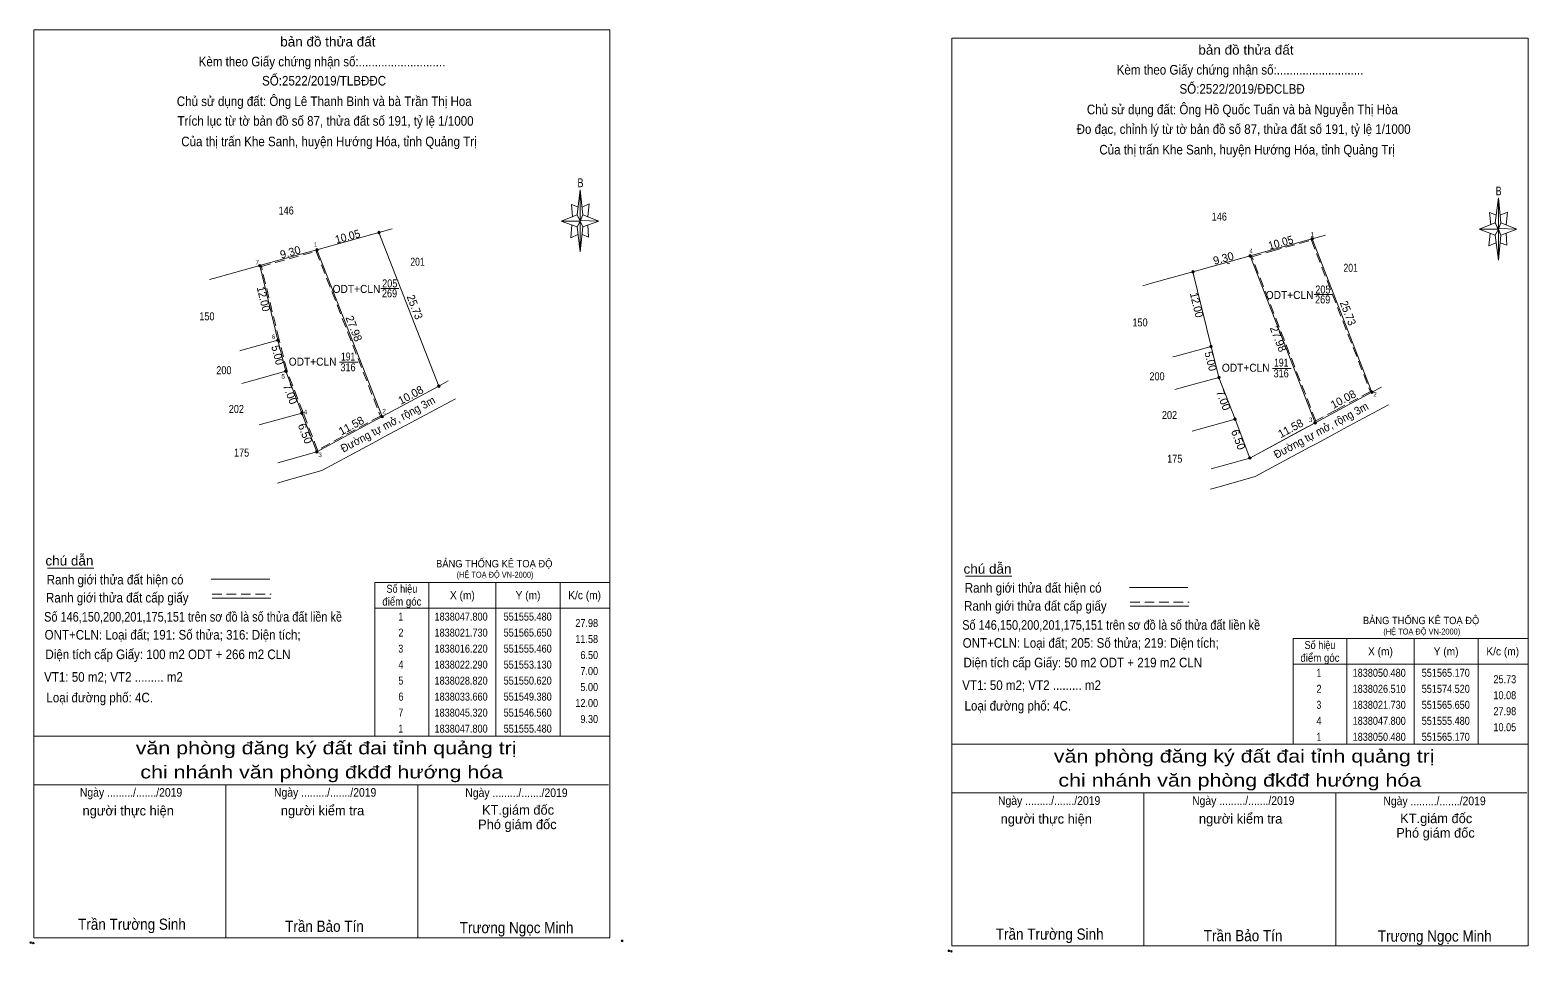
# Model space of a CAD drawing. Header units: metres. Extents: x 551221 to 551688, y 1838011 to 1838237.
# Drawn here: x 551220.7 to 551454.7, y 1838074.2 to 1838218.3 of the extents above; entities that cross this region are included whole.
import ezdxf
from ezdxf.enums import TextEntityAlignment as Align

# ---------------------------------------------------------------- set-up
doc = ezdxf.new("R2010")
doc.units = ezdxf.units.M
doc.header["$LTSCALE"] = 0.5
doc.header["$PDMODE"] = 32
doc.header["$PDSIZE"] = 0.25
doc.linetypes.add('MEDIUM_DASHED', pattern=[4.5, 3, -1.5])
for name, color, linetype, lineweight in [('1', 7, 'Continuous', 13), ('17', 7, 'Continuous', 13), ('2', 7, 'Continuous', 13), ('5', 7, 'Continuous', 13), ('6', 7, 'Continuous', 13), ('63', 7, 'Continuous', 13)]:
    doc.layers.add(name, color=color, linetype=linetype, lineweight=lineweight)

msp = doc.modelspace()

# ---------------------------------------------------------------- hatches: boundary and pattern name
at = {"layer": '2'}
for points in [[(551275.4341, 1838186.6119, 1), (551275.0341, 1838186.6119, 1)], [(551421.19, 1838185.6556, 1), (551420.79, 1838185.6556, 1)], [(551265.7479, 1838183.9262, 1), (551265.3479, 1838183.9262, 1)], [(551411.5037, 1838182.9699, 1), (551411.1037, 1838182.9699, 1)], [(551256.8241, 1838181.4519, 1), (551256.4241, 1838181.4519, 1)], [(551402.58, 1838180.4956, 1), (551402.18, 1838180.4956, 1)], [(551259.6441, 1838169.7919, 1), (551259.2441, 1838169.7919, 1)], [(551405.4, 1838168.8356, 1), (551405, 1838168.8356, 1)], [(551260.8841, 1838164.9519, 1), (551260.4841, 1838164.9519, 1)], [(551406.64, 1838163.9956, 1), (551406.24, 1838163.9956, 1)], [(551284.7841, 1838162.6419, 1), (551284.3841, 1838162.6419, 1)], [(551430.54, 1838161.6856, 1), (551430.14, 1838161.6856, 1)], [(551263.3941, 1838158.4219, 1), (551262.9941, 1838158.4219, 1)], [(551275.9166, 1838157.8573, 1), (551275.5166, 1838157.8573, 1)], [(551409.15, 1838157.4656, 1), (551408.75, 1838157.4656, 1)], [(551421.6725, 1838156.9009, 1), (551421.2725, 1838156.9009, 1)], [(551265.7241, 1838152.3519, 1), (551265.3241, 1838152.3519, 1)], [(551411.48, 1838151.3956, 1), (551411.08, 1838151.3956, 1)]]:
    msp.add_hatch(color=256, dxfattribs=at).paths.add_polyline_path(points)

# ---------------------------------------------------------------- linework, layer by layer
at = {"layer": '17'}
for p, q in [((551223.44, 1838134.2), (551230.68, 1838134.2)), ((551366.85, 1838132.92), (551374.09, 1838132.92))]:
    msp.add_line(p, q, dxfattribs=at)
at = {"layer": '2'}
for p, q in [((551265.54, 1838183.94), (551275.23, 1838186.62)), ((551275.23, 1838186.62), (551277.3, 1838187.19)), ((551275.23, 1838186.62), (551284.58, 1838162.65)), ((551284.58, 1838162.65), (551275.23, 1838186.62)), ((551411.3, 1838182.98), (551420.99, 1838185.66)), ((551420.99, 1838185.66), (551423.06, 1838186.23)), ((551420.99, 1838185.66), (551430.34, 1838161.69)), ((551430.34, 1838161.69), (551420.99, 1838185.66)), ((551261.84, 1838182.91), (551256.62, 1838181.46)), ((551265.54, 1838183.93), (551261.84, 1838182.91)), ((551265.55, 1838183.93), (551275.72, 1838157.86)), ((551407.6, 1838181.95), (551402.38, 1838180.5)), ((551411.3, 1838182.97), (551407.6, 1838181.95)), ((551411.3, 1838182.97), (551421.47, 1838156.9)), ((551250.12, 1838179.66), (551248.77, 1838179.28)), ((551256.62, 1838181.46), (551250.12, 1838179.66)), ((551402.38, 1838180.5), (551395.88, 1838178.7)), ((551275.54, 1838177.88), (551278.33, 1838177.88)), ((551395.88, 1838178.7), (551394.53, 1838178.32)), ((551421.3, 1838176.92), (551424.09, 1838176.92)), ((551286.05, 1838163.44), (551284.58, 1838162.65)), ((551275.71, 1838157.86), (551284.58, 1838162.65)), ((551421.47, 1838156.9), (551430.34, 1838161.69)), ((551431.81, 1838162.48), (551430.34, 1838161.69)), ((551276.05, 1838154.7), (551279.4, 1838156.5)), ((551421.81, 1838153.74), (551425.16, 1838155.54)), ((551259.44, 1838150.67), (551265.52, 1838152.36)), ((551405.2, 1838149.71), (551411.28, 1838151.4))]:
    msp.add_line(p, q, dxfattribs=at)
at = {"layer": '2', "linetype": 'MEDIUM_DASHED'}
msp.add_line((551407.7, 1838181.72), (551408.15, 1838181.84), dxfattribs=at)
for points in [[(551414.7, 1838183.72), (551420.87, 1838185.42), (551430.09, 1838161.78), (551424.72, 1838158.89)], [(551424.72, 1838158.89), (551421.57, 1838157.19), (551411.57, 1838182.85), (551414.7, 1838183.72)]]:
    msp.add_lwpolyline(points, dxfattribs=at)
msp.add_lwpolyline([(551265.42, 1838183.7), (551275.46, 1838157.96), (551265.63, 1838152.64), (551263.38, 1838158.5), (551260.87, 1838165.02), (551259.63, 1838169.85), (551256.86, 1838181.32)], close=True, dxfattribs=at)
at = {"layer": '2'}
msp.add_lwpolyline([(551411.3, 1838182.98), (551421.47, 1838156.91), (551411.28, 1838151.4), (551408.95, 1838157.47), (551406.44, 1838164), (551405.2, 1838168.84), (551402.38, 1838180.5)], close=True, dxfattribs=at)
for points in [[(551256.62, 1838181.46), (551259.44, 1838169.8), (551260.68, 1838164.96), (551263.19, 1838158.43), (551265.52, 1838152.36)], [(551402.38, 1838180.5), (551405.2, 1838168.84), (551406.44, 1838164), (551408.95, 1838157.47), (551411.28, 1838151.4)], [(551253.48, 1838168.15), (551253.79, 1838168.24), (551259.44, 1838169.8)], [(551399.24, 1838167.19), (551399.55, 1838167.28), (551405.2, 1838168.84)], [(551269.05, 1838166.37), (551269.28, 1838166.37), (551271.98, 1838166.37)], [(551253.79, 1838163.05), (551255.32, 1838163.47), (551260.68, 1838164.96)], [(551399.55, 1838162.09), (551401.08, 1838162.51), (551406.44, 1838164)], [(551414.81, 1838165.41), (551415.04, 1838165.41), (551417.74, 1838165.41)], [(551256.5, 1838156.57), (551257.45, 1838156.83), (551263.19, 1838158.43)], [(551279.4, 1838156.5), (551280.16, 1838156.91), (551287.17, 1838160.67)], [(551425.16, 1838155.54), (551425.92, 1838155.95), (551432.93, 1838159.71)], [(551265.52, 1838152.36), (551273.61, 1838156.74), (551275.71, 1838157.87)], [(551402.26, 1838155.61), (551403.21, 1838155.87), (551408.95, 1838157.47)], [(551411.28, 1838151.4), (551419.37, 1838155.78), (551421.47, 1838156.91)], [(551266.32, 1838149.47), (551274.82, 1838154.04), (551276.05, 1838154.7)], [(551412.08, 1838148.51), (551420.58, 1838153.08), (551421.81, 1838153.74)], [(551259.36, 1838147.48), (551260.37, 1838147.77), (551266.32, 1838149.47)], [(551405.12, 1838146.52), (551406.13, 1838146.81), (551412.08, 1838148.51)]]:
    msp.add_lwpolyline(points, dxfattribs=at)
for centre in [(551275.2341, 1838186.6119), (551420.99, 1838185.6556), (551265.5479, 1838183.9262), (551411.3037, 1838182.9699), (551256.6241, 1838181.4519), (551402.38, 1838180.4956), (551259.4441, 1838169.7919), (551405.2, 1838168.8356), (551260.6841, 1838164.9519), (551406.44, 1838163.9956), (551284.5841, 1838162.6419), (551430.34, 1838161.6856), (551263.1941, 1838158.4219), (551275.7166, 1838157.8573), (551408.95, 1838157.4656), (551421.4725, 1838156.9009), (551265.5241, 1838152.3519), (551411.28, 1838151.3956)]:
    msp.add_circle(centre, 0.2, dxfattribs=at)
at = {"layer": '5'}
for p, q in [((551306.18, 1838189.41), (551306.68, 1838193.31)), ((551449.59, 1838188.13), (551450.09, 1838192.03)), ((551307.08, 1838189.41), (551309.58, 1838188.41)), ((551306.18, 1838187.51), (551303.68, 1838188.41)), ((551307.08, 1838187.51), (551306.68, 1838183.61)), ((551307.88, 1838187.81), (551307.98, 1838185.91)), ((551449.59, 1838186.23), (551447.09, 1838187.13)), ((551450.49, 1838188.13), (551452.99, 1838187.13)), ((551451.29, 1838186.53), (551451.39, 1838184.63)), ((551307.98, 1838185.91), (551306.98, 1838186.31)), ((551450.49, 1838186.23), (551450.09, 1838182.33)), ((551451.39, 1838184.63), (551450.39, 1838185.03)), ((551221.31, 1838107.97), (551311.31, 1838107.97)), ((551364.72, 1838106.69), (551454.72, 1838106.69)), ((551221.31, 1838100.37), (551311.11, 1838100.37)), ((551221.31, 1838100.37), (551311.11, 1838100.37)), ((551221.31, 1838100.37), (551311.11, 1838100.37)), ((551251.31, 1838076.47), (551251.31, 1838100.37)), ((551281.31, 1838076.47), (551281.31, 1838100.37)), ((551364.72, 1838099.09), (551454.52, 1838099.09)), ((551364.72, 1838099.09), (551454.52, 1838099.09)), ((551364.72, 1838099.09), (551454.52, 1838099.09)), ((551394.72, 1838075.19), (551394.72, 1838099.09)), ((551424.72, 1838075.19), (551424.72, 1838099.09))]:
    msp.add_line(p, q, dxfattribs=at)
for points in [[(551221.31, 1838218.27), (551311.31, 1838218.27), (551311.31, 1838076.47), (551221.31, 1838076.47)], [(551364.72, 1838216.99), (551454.72, 1838216.99), (551454.72, 1838075.19), (551364.72, 1838075.19)], [(551306.68, 1838193.31), (551307.08, 1838189.41), (551306.68, 1838188.41)], [(551450.09, 1838192.03), (551450.49, 1838188.13), (551450.09, 1838187.13)], [(551306.68, 1838188.41), (551303.68, 1838188.41), (551306.18, 1838189.41), (551307.08, 1838187.51), (551309.58, 1838188.41), (551306.68, 1838188.51)], [(551306.68, 1838188.41), (551306.68, 1838183.61), (551306.18, 1838187.51)], [(551450.09, 1838187.13), (551447.09, 1838187.13), (551449.59, 1838188.13), (551450.49, 1838186.23), (551452.99, 1838187.13), (551450.09, 1838187.23)], [(551450.09, 1838187.13), (551450.09, 1838182.33), (551449.59, 1838186.23)]]:
    msp.add_lwpolyline(points, close=True, dxfattribs=at)
for points in [[(551306.68, 1838188.41), (551306.18, 1838189.41), (551303.68, 1838188.41)], [(551306.38, 1838190.61), (551305.28, 1838191.01), (551305.48, 1838189.11)], [(551306.98, 1838190.61), (551308.08, 1838191.11), (551307.88, 1838189.11)], [(551449.79, 1838189.33), (551448.69, 1838189.73), (551448.89, 1838187.83)], [(551450.39, 1838189.33), (551451.49, 1838189.83), (551451.29, 1838187.83)], [(551305.38, 1838187.81), (551305.18, 1838185.81), (551306.28, 1838186.31)], [(551306.68, 1838188.41), (551307.08, 1838187.51), (551309.58, 1838188.41)], [(551450.09, 1838187.13), (551449.59, 1838188.13), (551447.09, 1838187.13)], [(551448.79, 1838186.53), (551448.59, 1838184.53), (551449.69, 1838185.03)], [(551450.09, 1838187.13), (551450.49, 1838186.23), (551452.99, 1838187.13)], [(551311.31, 1838076.47), (551221.31, 1838076.47), (551221.31, 1838100.37)], [(551454.72, 1838075.19), (551364.72, 1838075.19), (551364.72, 1838099.09)]]:
    msp.add_lwpolyline(points, dxfattribs=at)
for p in [(551220.84, 1838075.7), (551221.24, 1838075.63), (551364.25, 1838074.42), (551364.65, 1838074.35)]:
    msp.add_point(p, dxfattribs=at)
at = {"layer": '6'}
for p, q in [((551249.04, 1838132.46), (551258.18, 1838132.46)), ((551392.45, 1838131.18), (551401.59, 1838131.18)), ((551249.18, 1838129.53), (551258.32, 1838129.53)), ((551392.59, 1838128.25), (551401.73, 1838128.25))]:
    msp.add_line(p, q, dxfattribs=at)
at = {"layer": '6', "linetype": 'MEDIUM_DASHED'}
for p, q in [((551249.18, 1838130.15), (551258.38, 1838130.15)), ((551392.59, 1838128.87), (551401.79, 1838128.87))]:
    msp.add_line(p, q, dxfattribs=at)
at = {"layer": '6'}
msp.add_point((551313.21, 1838075.97), dxfattribs=at)
at = {"layer": '63'}
for p, q in [((551283.01, 1838131.97), (551283.01, 1838107.97)), ((551293.51, 1838131.97), (551293.51, 1838107.97)), ((551303.51, 1838131.97), (551303.51, 1838107.97)), ((551274.61, 1838127.97), (551311.31, 1838127.97)), ((551426.42, 1838123.19), (551426.42, 1838106.69)), ((551436.92, 1838123.19), (551436.92, 1838106.69)), ((551446.92, 1838123.19), (551446.92, 1838106.69)), ((551418.02, 1838119.19), (551454.72, 1838119.19))]:
    msp.add_line(p, q, dxfattribs=at)
for points in [[(551274.61, 1838131.97), (551311.31, 1838131.97), (551311.31, 1838107.97), (551274.61, 1838107.97)], [(551418.02, 1838123.19), (551454.72, 1838123.19), (551454.72, 1838106.69), (551418.02, 1838106.69)]]:
    msp.add_lwpolyline(points, close=True, dxfattribs=at)

# ---------------------------------------------------------------- texts
at = {"layer": '1'}
for s, height, width, p in [('BẢNG THỐNG KÊ TOẠ ĐỘ ', 1.15, 0.95, (551284.15, 1838134.32)), ('(HỆ TOẠ ĐỘ VN-2000)', 0.93, 0.9, (551287.35, 1838132.7)), ('BẢNG THỐNG KÊ TOẠ ĐỘ ', 1.15, 0.95, (551428.92, 1838125.45)), ('(HỆ TOẠ ĐỘ VN-2000)', 0.93, 0.9, (551432.12, 1838123.83))]:
    msp.add_text(s, height=height, dxfattribs=dict(at, width=width)).set_placement(p)
at = {"layer": '2'}
for s, height, width, p in [('146', 1.25, 0.85, (551260.735, 1838189.44)), ('146', 1.25, 0.85, (551406.495, 1838188.49)), ('1', 0.7, 0.85, (551421, 1838185.99)), ('1', 0.7, 0.85, (551265.31, 1838184.4)), ('7', 0.7, 0.9, (551256.205, 1838181.59)), ('201', 1.25, 0.8, (551281.25, 1838181.44)), ('4', 0.7, 0.9, (551411.465, 1838183.38)), ('201', 1.25, 0.8, (551427.01, 1838180.49)), ('ODT+CLN', 1.25, 0.95, (551271.72, 1838177.19)), ('269', 1.25, 0.85, (551276.88, 1838176.5)), ('205', 1.25, 0.85, (551276.915, 1838178.05)), ('ODT+CLN', 1.25, 0.95, (551417.48, 1838176.24)), ('205', 1.25, 0.85, (551422.675, 1838177.1)), ('269', 1.25, 0.85, (551422.64, 1838175.55)), ('6', 0.7, 0.9, (551258.775, 1838169.99)), ('191', 1.25, 0.8, (551270.41, 1838166.63)), ('ODT+CLN', 1.25, 0.95, (551264.87, 1838165.83)), ('316', 1.25, 0.85, (551270.395, 1838164.95)), ('ODT+CLN', 1.25, 0.95, (551410.63, 1838164.88)), ('191', 1.25, 0.8, (551416.17, 1838165.68)), ('5', 0.7, 0.9, (551260.26, 1838163.82)), ('316', 1.25, 0.85, (551416.155, 1838164)), ('2', 0.7, 0.9, (551430.82, 1838161.02)), ('4', 0.7, 0.9, (551263.745, 1838158.23)), ('2', 0.7, 0.9, (551276.04, 1838158.38)), ('3', 0.7, 0.9, (551420.765, 1838157.01)), ('3', 0.7, 0.9, (551266.035, 1838151.54))]:
    msp.add_text(s, height=height, dxfattribs=dict(at, width=width)).set_placement(p, align=Align.CENTER)
at = {"layer": '2', "width": 0.95}
for s, rotation, p in [('10.05', 15.46, (551270.5034, 1838185.4037)), ('10.05', 15.46, (551416.2634, 1838184.4537)), ('12.00', 283.596, (551256.5927, 1838176.1169)), ('12.00', 283.596, (551402.3527, 1838175.1669)), ('25.73', 291.309, (551280.2545, 1838174.7671)), ('25.73', 291.309, (551426.0145, 1838173.8171)), ('5.00', 284.37, (551258.7881, 1838167.3251)), ('5.00', 284.37, (551404.5481, 1838166.3751)), ('Đường tự mở, rộng 3m', 28.34, (551276.9133, 1838156.1317)), ('Đường tự mở, rộng 3m', 28.34, (551422.6733, 1838155.1817))]:
    msp.add_text(s, height=1.25, rotation=rotation, dxfattribs=at).set_placement(p, align=Align.CENTER)
at = {"layer": '2'}
for s, rotation, p in [('9.30', 15.497, (551261.543, 1838182.9523)), ('9.30', 15.497, (551407.303, 1838182.0023)), ('27.98', 291.311, (551270.7384, 1838171.3971)), ('27.98', 291.311, (551415.1184, 1838169.7771)), ('7.00', 291.026, (551260.7903, 1838161.1742)), ('10.08', 28.32, (551280.4835, 1838160.6896)), ('7.00', 291.026, (551406.5503, 1838160.2242)), ('10.08', 28.32, (551426.1535, 1838160.0296)), ('6.50', 291, (551263.1196, 1838155.004)), ('11.58', 28.34, (551271.2033, 1838155.9004)), ('11.58', 28.34, (551417.9333, 1838155.4804)), ('6.50', 291, (551408.8796, 1838154.054))]:
    msp.add_text(s, height=1.25, rotation=rotation, dxfattribs=at).set_placement(p, align=Align.CENTER)
at = {"layer": '2', "width": 0.85}
for s, p in [(' 150', (551249.54, 1838172.91)), (' 150', (551395.3, 1838171.96)), (' 200', (551252.19, 1838164.49)), (' 200', (551397.95, 1838163.54)), (' 202', (551254.14, 1838158.44)), (' 202', (551399.9, 1838157.49)), (' 175', (551254.96, 1838151.62)), (' 175', (551400.72, 1838150.67))]:
    msp.add_text(s, height=1.25, dxfattribs=at).set_placement(p, align=Align.RIGHT)
at = {"layer": '5'}
for s, height, width, p in [('bản đồ thửa đất', 1.5, 1.05, (551267.25, 1838215.69)), ('bản đồ thửa đất', 1.5, 1.05, (551410.66, 1838214.41)), ('Kèm theo Giấy chứng nhận số:...........................', 1.5, 0.9, (551266.33, 1838212.58)), ('Kèm theo Giấy chứng nhận số:...........................', 1.5, 0.9, (551409.74, 1838211.3)), ('SỐ:2522/2019/TLBĐĐC', 1.5, 0.9, (551266.655, 1838209.59)), ('SỐ:2522/2019/ĐĐCLBĐ', 1.5, 0.9, (551410.06, 1838208.31)), ('Chủ sử dụng đất: Ông Lê Thanh Binh và bà Trần Thị Hoa', 1.5, 0.9, (551266.685, 1838206.38)), ('Chủ sử dụng đất: Ông Hồ Quốc Tuấn và bà Nguyễn Thị Hòa', 1.5, 0.9, (551410.095, 1838205.1)), ('Trích lục từ tờ bản đồ số 87, thửa đất số 191, tỷ lệ 1/1000 ', 1.5, 0.9, (551267.13, 1838203.31)), ('Đo đạc, chỉnh lý từ tờ bản đồ số 87, thửa đất số 191, tỷ lệ 1/1000 ', 1.5, 0.9, (551410.545, 1838202.03)), ('Của thị trấn Khe Sanh, huyện Hướng Hóa, tỉnh Quảng Trị', 1.5, 0.9, (551267.42, 1838200.1)), ('Của thị trấn Khe Sanh, huyện Hướng Hóa, tỉnh Quảng Trị', 1.5, 0.9, (551410.83, 1838198.82)), ('B', 1.378, 0.75, (551306.71, 1838193.71)), ('B', 1.378, 0.75, (551450.12, 1838192.43)), ('văn phòng đăng ký đất đai tỉnh quảng trị', 2, 1.25, (551266.975, 1838105.11)), ('văn phòng đăng ký đất đai tỉnh quảng trị', 2, 1.25, (551410.385, 1838103.83)), ('chi nhánh văn phòng đkđđ hướng hóa', 2, 1.25, (551266.285, 1838101.35)), ('Ngày ........./......./2019', 1.35, 0.9, (551236.505, 1838098.49)), ('Ngày ........./......./2019', 1.35, 0.9, (551266.825, 1838098.49)), ('chi nhánh văn phòng đkđđ hướng hóa', 2, 1.25, (551409.695, 1838100.07)), ('Ngày ........./......./2019', 1.35, 0.9, (551296.705, 1838098.44)), ('Ngày ........./......./2019', 1.35, 0.9, (551379.915, 1838097.21)), ('Ngày ........./......./2019', 1.35, 0.9, (551410.235, 1838097.21)), ('Ngày ........./......./2019', 1.35, 0.9, (551440.115, 1838097.16)), ('Trần Trường Sinh', 1.75, 0.9, (551236.65, 1838077.7)), ('Trần Bảo Tín', 1.75, 0.9, (551266.72, 1838077.38)), ('Trương Ngọc Minh', 1.75, 0.9, (551296.725, 1838077.17)), ('Trần Trường Sinh', 1.75, 0.9, (551380, 1838076.15)), ('Trần Bảo Tín', 1.75, 0.9, (551410.21, 1838075.91)), ('Trương Ngọc Minh', 1.75, 0.9, (551440.145, 1838075.85))]:
    msp.add_text(s, height=height, dxfattribs=dict(at, width=width)).set_placement(p, align=Align.CENTER)
for s, p in [('người thực hiện', (551236.06, 1838095.56)), ('người kiểm tra', (551266.415, 1838095.58)), ('KT.giám đốc', (551296.955, 1838095.68)), ('người thực hiện', (551379.47, 1838094.28)), ('người kiểm tra', (551409.825, 1838094.3)), ('KT.giám đốc', (551440.375, 1838094.36)), ('Phó giám đốc', (551296.85, 1838093.42)), ('Phó giám đốc', (551440.27, 1838092.1))]:
    msp.add_text(s, height=1.5, dxfattribs=at).set_placement(p, align=Align.CENTER)
at = {"layer": '6'}
for s, width, p in [('chú dẫn', 1.05, (551223.13, 1838134.61)), ('chú dẫn', 1.05, (551366.54, 1838133.33)), ('Ranh giới thửa đất hiện có ', 0.9, (551223.33, 1838131.65)), ('Ranh giới thửa đất cấp giấy', 0.9, (551223.22, 1838128.83)), ('Ranh giới thửa đất hiện có ', 0.9, (551366.74, 1838130.37)), ('Ranh giới thửa đất cấp giấy', 0.9, (551366.63, 1838127.55)), ('Số 146,150,200,201,175,151 trên sơ đồ là số thửa đất liền kề', 0.85, (551222.93, 1838125.85)), ('Số 146,150,200,201,175,151 trên sơ đồ là số thửa đất liền kề', 0.85, (551366.34, 1838124.57)), ('ONT+CLN: Loại đất; 191: Số thửa; 316: Diện tích;', 0.9, (551223, 1838123.04)), ('ONT+CLN: Loại đất; 205: Số thửa; 219: Diện tích;', 0.9, (551366.41, 1838121.76)), ('Diện tích cấp Giấy: 100 m2 ODT + 266 m2 CLN', 0.9, (551223.13, 1838119.98)), ('Diện tích cấp Giấy: 50 m2 ODT + 219 m2 CLN', 0.9, (551366.54, 1838118.7)), ('VT1: 50 m2; VT2 ......... m2', 0.9, (551222.93, 1838116.45)), ('VT1: 50 m2; VT2 ......... m2', 0.9, (551366.34, 1838115.17)), ('Loại đường phố: 4C.', 0.9, (551223.29, 1838113.23)), ('Loại đường phố: 4C.', 0.9, (551366.7, 1838111.95))]:
    msp.add_text(s, height=1.5, dxfattribs=dict(at, width=width)).set_placement(p)
at = {"layer": '63'}
for s, width, p in [('Số hiệu', 0.85, (551278.81, 1838130.35)), ('X (m)', 0.95, (551288.26, 1838129.35)), ('Y (m)', 0.95, (551298.515, 1838129.35)), ('K/c (m)', 0.95, (551307.355, 1838129.35)), ('điểm góc', 0.9, (551278.81, 1838128.35)), (' 1', 0.75, (551278.46, 1838126)), ('1838047.800', 0.85, (551288.06, 1838126)), ('551555.480', 0.85, (551298.46, 1838126)), (' 2', 0.85, (551278.465, 1838123.5)), ('1838021.730', 0.85, (551288.06, 1838123.5)), ('551565.650', 0.85, (551298.46, 1838123.5)), (' 3', 0.8, (551278.455, 1838121)), ('1838016.220', 0.85, (551288.06, 1838121)), ('551555.460', 0.85, (551298.46, 1838121)), ('điểm góc', 0.9, (551422.22, 1838119.57)), ('Số hiệu', 0.85, (551422.22, 1838121.57)), ('X (m)', 0.95, (551431.67, 1838120.57)), ('Y (m)', 0.95, (551441.925, 1838120.57)), ('K/c (m)', 0.95, (551450.765, 1838120.57)), (' 4', 0.85, (551278.46, 1838118.5)), ('1838022.290', 0.85, (551288.06, 1838118.5)), ('551553.130', 0.85, (551298.46, 1838118.5)), (' 5', 0.8, (551278.465, 1838116)), ('1838028.820', 0.85, (551288.06, 1838116)), ('551550.620', 0.85, (551298.46, 1838116)), (' 1', 0.75, (551421.87, 1838117.22)), ('1838050.480', 0.85, (551431.47, 1838117.22)), ('551565.170', 0.85, (551441.87, 1838117.22)), (' 6', 0.85, (551278.465, 1838113.5)), ('1838033.660', 0.85, (551288.06, 1838113.5)), ('551549.380', 0.85, (551298.46, 1838113.5)), (' 2', 0.85, (551421.875, 1838114.72)), ('1838026.510', 0.85, (551431.47, 1838114.72)), ('551574.520', 0.85, (551441.87, 1838114.72)), (' 7', 0.8, (551278.465, 1838111)), ('1838045.320', 0.85, (551288.06, 1838111)), ('551546.560', 0.85, (551298.46, 1838111)), (' 3', 0.8, (551421.865, 1838112.22)), ('1838021.730', 0.85, (551431.47, 1838112.22)), ('551565.650', 0.85, (551441.87, 1838112.22)), (' 1', 0.75, (551278.46, 1838108.5)), ('1838047.800', 0.85, (551288.06, 1838108.5)), ('551555.480', 0.85, (551298.46, 1838108.5)), (' 4', 0.85, (551421.87, 1838109.72)), ('1838047.800', 0.85, (551431.47, 1838109.72)), ('551555.480', 0.85, (551441.87, 1838109.72)), (' 1', 0.75, (551421.87, 1838107.22)), ('1838050.480', 0.85, (551431.47, 1838107.22)), ('551565.170', 0.85, (551441.87, 1838107.22))]:
    msp.add_text(s, height=1.25, dxfattribs=dict(at, width=width)).set_placement(p, align=Align.CENTER)
at = {"layer": '63', "width": 0.85}
for s, p in [('27.98', (551309.46, 1838125)), ('11.58', (551309.46, 1838122.5)), ('6.50', (551309.46, 1838120)), ('7.00', (551309.46, 1838117.5)), ('25.73', (551452.87, 1838116.22)), ('5.00', (551309.46, 1838115)), ('10.08', (551452.87, 1838113.72)), ('12.00', (551309.46, 1838112.5)), ('27.98', (551452.87, 1838111.22)), ('9.30', (551309.46, 1838110)), ('10.05', (551452.87, 1838108.72))]:
    msp.add_text(s, height=1.25, dxfattribs=at).set_placement(p, align=Align.RIGHT)

doc.saveas('drawing.dxf')
